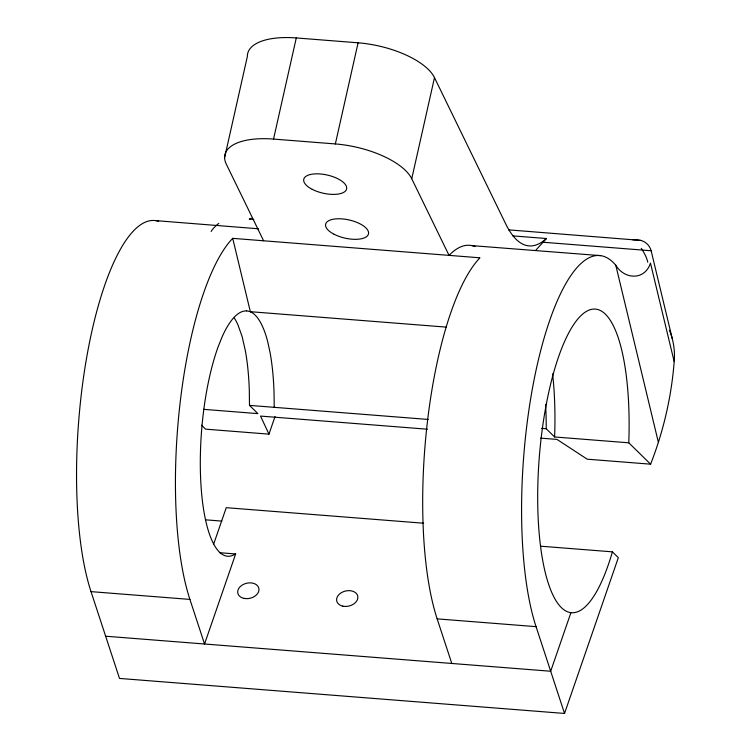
<?xml version="1.0" encoding="UTF-8"?>
<svg xmlns="http://www.w3.org/2000/svg" width="751" height="751" viewBox="0 0 751 751"><rect width="100%" height="100%" fill="white"/><g stroke="black" fill="none" stroke-linecap="round" stroke-linejoin="round"><path stroke-width="1.13" d="M203.446 409.333L257.912 413.623L249.492 405.38L249.313 390.548A125.079 36.358 -85.5 0 0 245.37 350.783L242.094 336.467L237.964 324.901A125.267 36.414 -85.5 0 0 234.387 318.171M274.218 407.324L274.04 392.491A125.079 36.358 -85.5 0 0 270.097 352.726L267.722 341.743A118.649 34.49 -85.5 0 0 265.178 333.191A124.619 36.226 -85.5 0 0 250.336 311.749M263.61 240.789L226.304 164.159A64.802 27.477 12.7 0 1 273.533 139.076L296.288 37.944L358.096 42.807A64.802 27.477 12.7 0 1 434.491 77.625L505.686 223.864A194.443 56.522 -85.5 0 0 546.428 238.508L535.688 250.346M475.083 246.572A205.943 59.864 -85.5 0 0 449.042 255.378L411.745 178.757A64.802 27.477 12.7 0 0 335.35 143.939L358.096 42.807M411.745 178.757L434.491 77.625M224.615 157.616L247.361 56.485A64.802 27.477 12.7 0 1 296.288 37.944M540.654 438.124L556.989 439.41L587.216 459.19L650.61 464.174C663.433 431.346 671.478 396.753 674.182 361.616L650.479 263.103C644.978 280.395 624.654 279.879 615.782 265.234A205.943 59.864 -85.5 0 0 536.59 367.774A205.943 59.864 -85.5 0 0 536.054 626.653L564.536 713.45L119.493 678.425L91.012 591.628A205.943 59.864 -85.5 0 1 87.454 353.111A205.943 59.864 -85.5 0 1 158.649 221.329M213.716 543.94L226.248 507.685L423.658 523.222M201.531 425.197L205.567 429.15L268.961 434.144L275.026 416.57M570.92 612.675L550.69 671.244L105.647 636.219M564.536 713.45L618.336 557.646L612.412 551.844L540.551 546.184M251.294 218.241L249.276 219.123L253.782 219.48M246.6 310.801L250.346 311.693L446.272 327.117M273.533 139.076L335.35 143.939M512.82 235.88L546.428 238.527M542.926 242.235L651.136 250.75L672.229 338.541M471.947 245.624L600.65 255.64M219.423 552.689L235.654 553.966L204.544 644.001L189.909 599.411A205.943 59.864 -85.5 0 1 180.296 401.316A205.943 59.864 -85.5 0 1 232.707 238.349L479.955 257.809A205.943 59.864 -85.5 0 0 427.544 420.776A205.943 59.864 -85.5 0 0 437.157 618.871L451.792 663.462M249.492 405.38L428.164 419.443M541.555 428.361L546.193 428.727L554.613 436.969L628.784 442.808L650.61 464.174M427.441 429.215L260.531 416.082L268.961 434.144M205.614 519.823L221.836 521.1M91.012 591.628L189.909 599.411M437.157 618.871L536.054 626.653M508.53 229.853L640.622 240.386C645.757 241.503 649.803 245.727 651.136 250.75M155.607 220.616L258.457 228.792M640.622 240.386L635.252 239.776A201.963 60.418 -55.9 0 0 632.896 239.86M615.782 265.234L658.289 441.954M232.707 238.349L250.346 311.693M612.412 551.844A152.284 44.271 -85.5 0 1 541.612 553.909A152.284 44.271 -85.5 0 1 576.665 320.433A152.284 44.271 -85.5 0 1 628.784 442.808M552.586 373.82A152.284 44.271 -85.5 0 1 554.613 436.969M545.583 404.357A123.202 35.813 -85.5 0 1 546.193 428.727M235.654 553.862A123.061 35.776 -85.5 0 1 205.305 399.044L206.121 394.144A124.91 36.311 -85.5 0 1 218.231 346.54L222.343 336.326A122.61 35.644 -85.5 0 1 246.581 310.952M669.423 330.271A129.876 92.702 -13.5 0 1 674.21 361.616M641.251 248.374A145.882 46.722 22.4 0 1 647.766 262.202M211.144 231.458A145.882 29.711 -13 0 1 218.832 223.366M312.181 189.308A21.967 9.312 12.7 0 0 346.549 189.205A21.967 9.312 12.7 0 0 316.838 173.828A21.967 9.312 12.7 0 0 312.181 189.308M334.054 234.237A21.967 9.312 12.7 0 0 368.422 234.134A21.967 9.312 12.7 0 0 338.71 218.757A21.967 9.312 12.7 0 0 334.054 234.237M243.953 598.378A10.796 7.707 -13.5 0 0 258.935 588.765A10.796 7.707 -13.5 0 0 242.122 585.123A10.796 7.707 -13.5 0 0 243.953 598.378M342.85 606.16A10.796 7.707 -13.5 0 0 357.833 596.547A10.796 7.707 -13.5 0 0 341.02 592.905A10.796 7.707 -13.5 0 0 342.85 606.16"/></g></svg>
